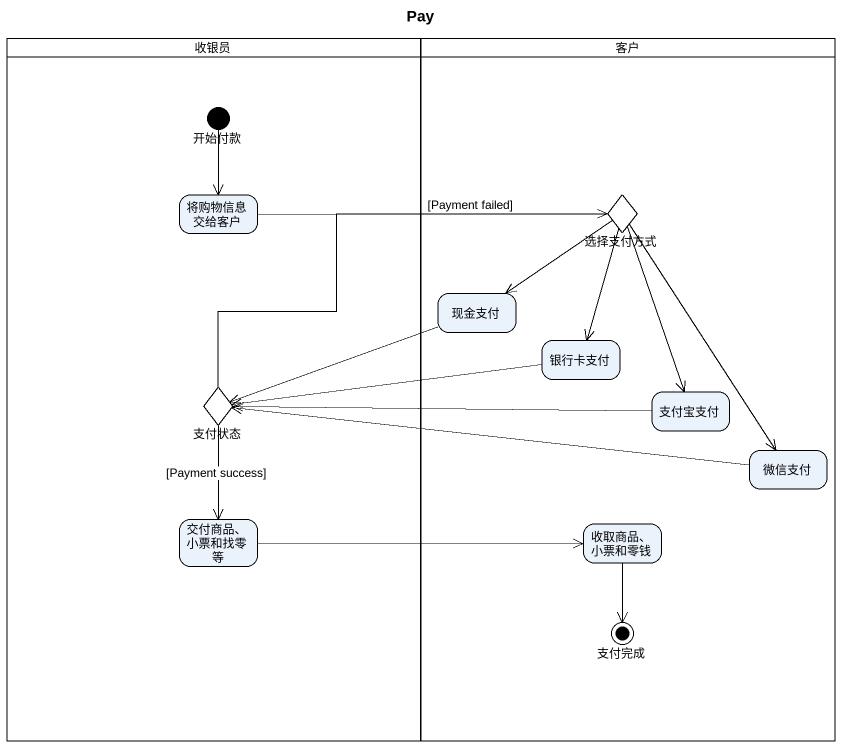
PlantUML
@startuml
title Pay
hide empty description
state 收银员 <<partition>> {
  state 开始付款 <<start>>
  state 将购物信息交给客户
  state 支付状态 <<choice>>
  state "交付商品、小票和找零等" as 交付商品_小票和找零等
}
state 客户 <<partition>> {
  state 选择支付方式 <<choice>>
  state 现金支付
  state 银行卡支付
  state 支付宝支付
  state 微信支付
  state "收取商品、小票和零钱" as 收取商品_小票和零钱
  state 支付完成 <<end>>
}
开始付款 --> 将购物信息交给客户
将购物信息交给客户 -right-> 选择支付方式
选择支付方式 --> 现金支付
选择支付方式 --> 银行卡支付
选择支付方式 --> 支付宝支付
选择支付方式 --> 微信支付
现金支付 -left-> 支付状态
银行卡支付 -left-> 支付状态
支付状态 -right-> 选择支付方式 : [Payment failed]
支付状态 --> 交付商品_小票和找零等 : [Payment success]
支付宝支付 -left-> 支付状态
微信支付 -left-> 支付状态
交付商品_小票和找零等 -right-> 收取商品_小票和零钱
收取商品_小票和零钱 --> 支付完成
@enduml
